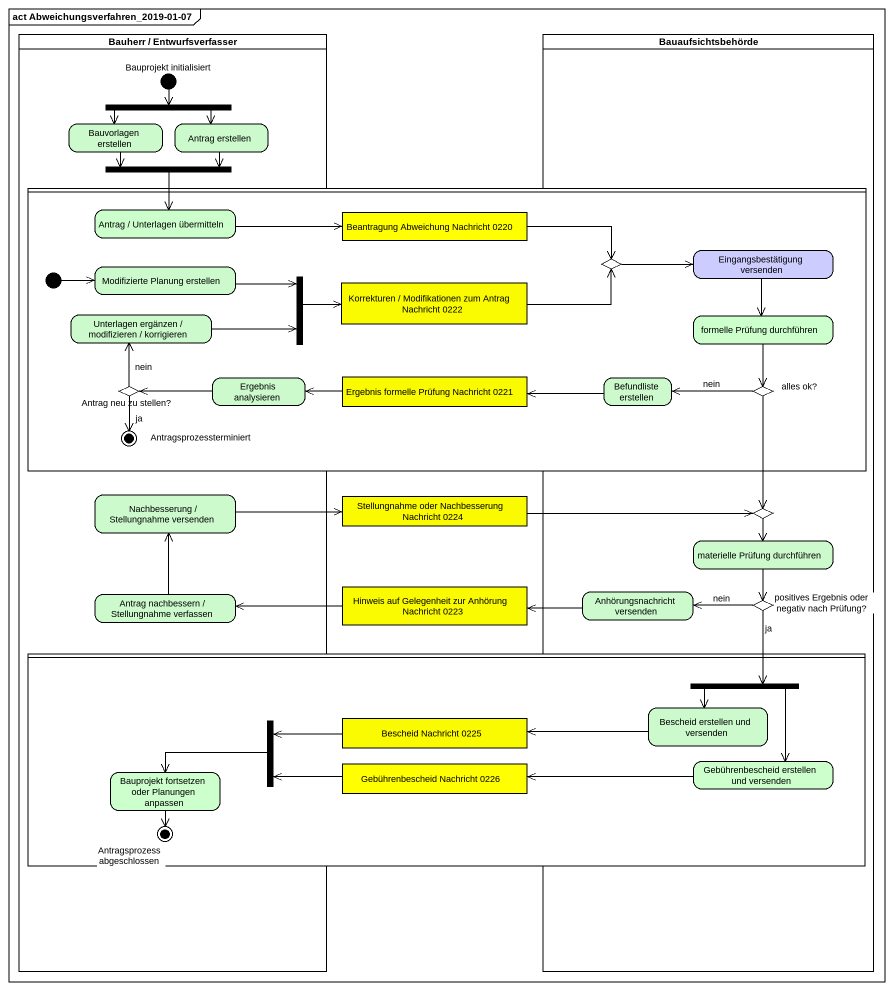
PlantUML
@startuml
mainframe act Abweichungsverfahren_2019-01-07
hide empty description
state "Bauherr / Entwurfsverfasser" as Bauherr_Entwurfsverfasser <<partition>> {
  state fork1 <<fork>>
  state "Bauprojekt initialisiert" as Bauprojekt_initialisiert <<start>>
  state "Bauvorlagen erstellen" as Bauvorlagen_erstellen #CCFACC
  state "Antrag erstellen" as Antrag_erstellen #CCFACC
  state fork2 <<join>>
  state "Nachbesserung / Stellungnahme versenden" as Nachbesserung_Stellungnahme #CCFACC
  state "Antrag nachbessern / Stellungnahme verfassen" as Antrag_nachbessern #CCFACC
}
state Bauaufsichtsbehörde <<partition>> {
  state choice2 <<choice>>
  state "materielle Prüfung durchführen" as materielle_Prüfung #CCFACC
  state "Anhörungsnachricht versenden" as Anhörungsnachricht_versenden #CCFACC
  state "positives Ergebnis oder negativ nach Prüfung?" as positives_Ergebnis_oder <<choice>>
}
state " " as lane1 <<partition>> {
  state "Antrag / Unterlagen übermitteln" as Antrag_Unterlagen #CCFFCC
  state "Beantragung Abweichung Nachricht 0220" as Beantragung_Abweichung <<object>> #FFFF00
  state choice1 <<choice>>
  state "Eingangsbestätigung versenden" as Eingangsbestätigung #CCCCFF
  state "Modifizierte Planung erstellen" as Modifizierte_Planung #CCFACC
  state fork3 <<join>>
  state "Korrekturen / Modifikationen zum Antrag Nachricht 0222" as Korrekturen_Modifikationen <<object>> #FAFA00
  state "Unterlagen ergänzen / modifizieren / korrigieren" as Unterlagen_ergänzen #CCFACC
  state "formelle Prüfung durchführen" as formelle_Prüfung_durchführen #CCFFCC
  state "Ergebnis analysieren" as Ergebnis_analysieren #CCFACC
  state "Ergebnis formelle Prüfung Nachricht 0221" as Ergebnis_formelle_Prüfung <<object>> #FAFA00
  state "Befundliste erstellen" as Befundliste_erstellen #CCFACC
  state "Antrag neu zu stellen?" as Antrag_neu_zu_stellen <<choice>>
  state "alles ok?" as alles_ok <<choice>>
  state Antragsprozessterminiert <<end>>
  [*] -right-> Modifizierte_Planung
}
state "Stellungnahme oder Nachbesserung Nachricht 0224" as Stellungnahme_oder <<object>> #FAFA00
state "Hinweis auf Gelegenheit zur Anhörung Nachricht 0223" as Hinweis_auf_Gelegenheit_zur <<object>> #FAFA00
state " " as lane2 <<partition>> {
  state fork4 <<fork>>
  state fork5 <<join>>
  state "Bescheid Nachricht 0225" as Bescheid_Nachricht_0225 <<object>> #FAFA00
  state "Bescheid erstellen und versenden" as Bescheid_erstellen_und #CCFACC
  state "Gebührenbescheid Nachricht 0226" as Gebührenbescheid_Nachricht <<object>> #FFFF00
  state "Gebührenbescheid erstellen und versenden" as Gebührenbescheid_erstellen #CCFFCC
  state "Bauprojekt fortsetzen oder Planungen anpassen" as Bauprojekt_fortsetzen_oder #CCFFCC
  state "Antragsprozess abgeschlossen" as Antragsprozess_abgeschlossen <<end>>
}
fork1 -left-> Bauvorlagen_erstellen
fork1 -right-> Antrag_erstellen
Bauprojekt_initialisiert --> fork1
Bauvorlagen_erstellen -right-> fork2
Antrag_erstellen -left-> fork2
fork2 --> Antrag_Unterlagen
Antrag_Unterlagen -right-> Beantragung_Abweichung
Beantragung_Abweichung -right-> choice1
choice1 -right-> Eingangsbestätigung
Eingangsbestätigung --> formelle_Prüfung_durchführen
Modifizierte_Planung -right-> fork3
fork3 -right-> Korrekturen_Modifikationen
Korrekturen_Modifikationen -right-> choice1
Unterlagen_ergänzen -right-> fork3
formelle_Prüfung_durchführen --> alles_ok
Ergebnis_analysieren -left-> Antrag_neu_zu_stellen
Ergebnis_formelle_Prüfung -left-> Ergebnis_analysieren
Befundliste_erstellen -left-> Ergebnis_formelle_Prüfung
Antrag_neu_zu_stellen -up-> Unterlagen_ergänzen : nein
Antrag_neu_zu_stellen --> Antragsprozessterminiert : ja
alles_ok -left-> Befundliste_erstellen : nein
alles_ok --> choice2
Nachbesserung_Stellungnahme -right-> Stellungnahme_oder
Stellungnahme_oder -right-> choice2
choice2 --> materielle_Prüfung
materielle_Prüfung --> positives_Ergebnis_oder
Antrag_nachbessern -up-> Nachbesserung_Stellungnahme
Hinweis_auf_Gelegenheit_zur -left-> Antrag_nachbessern
Anhörungsnachricht_versenden -left-> Hinweis_auf_Gelegenheit_zur
positives_Ergebnis_oder -left-> Anhörungsnachricht_versenden : nein
positives_Ergebnis_oder --> fork4 : ja
fork4 --> Bescheid_erstellen_und
fork4 --> Gebührenbescheid_erstellen
fork5 -left-> Bauprojekt_fortsetzen_oder
Bescheid_Nachricht_0225 -left-> fork5
Bescheid_erstellen_und -left-> Bescheid_Nachricht_0225
Gebührenbescheid_Nachricht -left-> fork5
Gebührenbescheid_erstellen -left-> Gebührenbescheid_Nachricht
Bauprojekt_fortsetzen_oder --> Antragsprozess_abgeschlossen
@enduml
